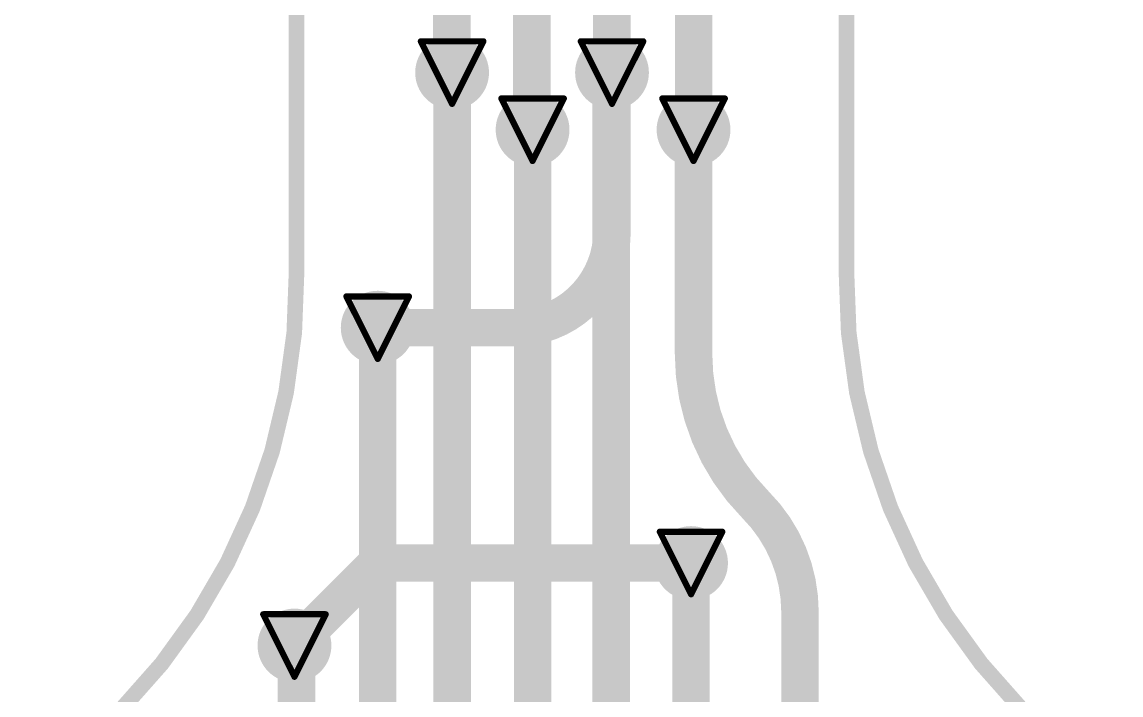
# Model space of a CAD drawing. Header units: inches. Extents: x -3.9 to 9.5, y -7 to 2.6.
# Drawn here: x -1.9703 to -1.6185, y -4.2323 to -4.0168 of the extents above; entities that cross this region are included whole.
import ezdxf

# ---------------------------------------------------------------- set-up
doc = ezdxf.new("R2010")
doc.units = ezdxf.units.IN
doc.header["$MEASUREMENT"] = 0
for name, color, linetype in [('Board Outline', 216, 'Continuous'), ('Bottom Layer', 5, 'Continuous'), ('Drill Drawing', 1, 'Continuous'), ('Top Layer', 1, 'Continuous'), ('Via Holes', 16, 'Continuous')]:
    doc.layers.add(name, color=color, linetype=linetype)

msp = doc.modelspace()

# ---------------------------------------------------------------- hatches: boundary and pattern name
at = {"layer": 'Bottom Layer'}
h = msp.add_hatch(color=5, dxfattribs=at)
edge = h.paths.add_edge_path()
edge.add_arc((-1.83259, -4.033), 0.01181, 0, 360)
h = msp.add_hatch(color=5, dxfattribs=at)
edge = h.paths.add_edge_path()
edge.add_arc((-1.78141, -4.033), 0.01181, 0, 360)
h = msp.add_hatch(color=5, dxfattribs=at)
edge = h.paths.add_edge_path()
edge.add_arc((-1.80683, -4.05129), 0.01181, 0, 360)
h = msp.add_hatch(color=5, dxfattribs=at)
edge = h.paths.add_edge_path()
edge.add_arc((-1.75531, -4.05129), 0.01181, 0, 360)
h = msp.add_hatch(color=5, dxfattribs=at)
edge = h.paths.add_edge_path()
edge.add_arc((-1.8564, -4.11466), 0.01181, 0, 360)
h = msp.add_hatch(color=5, dxfattribs=at)
edge = h.paths.add_edge_path()
edge.add_arc((-1.75611, -4.19), 0.01181, 0, 360)
h = msp.add_hatch(color=5, dxfattribs=at)
edge = h.paths.add_edge_path()
edge.add_arc((-1.88304, -4.21641), 0.01181, 0, 360)
at = {"layer": 'Top Layer'}
h = msp.add_hatch(color=1, dxfattribs=at)
edge = h.paths.add_edge_path()
edge.add_arc((-1.83259, -4.033), 0.01181, 0, 360)
h = msp.add_hatch(color=1, dxfattribs=at)
edge = h.paths.add_edge_path()
edge.add_arc((-1.78141, -4.033), 0.01181, 0, 360)
h = msp.add_hatch(color=1, dxfattribs=at)
edge = h.paths.add_edge_path()
edge.add_arc((-1.80683, -4.05129), 0.01181, 0, 360)
h = msp.add_hatch(color=1, dxfattribs=at)
edge = h.paths.add_edge_path()
edge.add_arc((-1.75531, -4.05129), 0.01181, 0, 360)
h = msp.add_hatch(color=1, dxfattribs=at)
edge = h.paths.add_edge_path()
edge.add_arc((-1.8564, -4.11466), 0.01181, 0, 360)
h = msp.add_hatch(color=1, dxfattribs=at)
edge = h.paths.add_edge_path()
edge.add_arc((-1.75611, -4.19), 0.01181, 0, 360)
h = msp.add_hatch(color=1, dxfattribs=at)
edge = h.paths.add_edge_path()
edge.add_arc((-1.88304, -4.21641), 0.01181, 0, 360)
at = {"layer": 'Via Holes'}
h = msp.add_hatch(color=7, dxfattribs=at)
edge = h.paths.add_edge_path()
edge.add_arc((-1.83259, -4.033), 0.00591, 0, 360)
h = msp.add_hatch(color=7, dxfattribs=at)
edge = h.paths.add_edge_path()
edge.add_arc((-1.78141, -4.033), 0.00591, 0, 360)
h = msp.add_hatch(color=7, dxfattribs=at)
edge = h.paths.add_edge_path()
edge.add_arc((-1.80683, -4.05129), 0.00591, 0, 360)
h = msp.add_hatch(color=7, dxfattribs=at)
edge = h.paths.add_edge_path()
edge.add_arc((-1.75531, -4.05129), 0.00591, 0, 360)
h = msp.add_hatch(color=7, dxfattribs=at)
edge = h.paths.add_edge_path()
edge.add_arc((-1.8564, -4.11466), 0.00591, 0, 360)
h = msp.add_hatch(color=7, dxfattribs=at)
edge = h.paths.add_edge_path()
edge.add_arc((-1.75611, -4.19), 0.00591, 0, 360)
h = msp.add_hatch(color=7, dxfattribs=at)
edge = h.paths.add_edge_path()
edge.add_arc((-1.88304, -4.21641), 0.00591, 0, 360)

# ---------------------------------------------------------------- linework, layer by layer
at = {"layer": 'Board Outline'}
for points in [[(-1.88237, -4.09701, 0.005, 0.005, 0), (-1.88237, -3.37561, 0.005, 0.005, 0)], [(-1.70638, -4.09701, 0.005, 0.005, 0), (-1.70638, -3.37561, 0.005, 0.005, 0)], [(-1.88238, -4.09701, 0.005, 0.005, -0.250069), (-1.96776, -4.26147, 0.005, 0.005, 0)], [(-1.62099, -4.26147, 0.005, 0.005, -0.250069), (-1.70637, -4.09701, 0.005, 0.005, 0)]]:
    msp.add_lwpolyline(points, format="xyseb", dxfattribs=at)
for points in [[(-1.88363, -4.09701, 0.0025, 0.0025, 1), (-1.88113, -4.09701, 0.0025, 0.0025, 1)], [(-1.88362, -4.09701, 0.0025, 0.0025, 1), (-1.88112, -4.09701, 0.0025, 0.0025, 1)], [(-1.70763, -4.09701, 0.0025, 0.0025, 1), (-1.70513, -4.09701, 0.0025, 0.0025, 1)], [(-1.70762, -4.09701, 0.0025, 0.0025, 1), (-1.70512, -4.09701, 0.0025, 0.0025, 1)]]:
    msp.add_lwpolyline(points, format="xyseb", close=True, dxfattribs=at)
at = {"layer": 'Bottom Layer'}
for points in [[(-1.83265, -4.033, 0.012, 0.012, 0), (-1.83265, -3.37005, 0.012, 0.012, 0)], [(-1.75531, -4.05129, 0.012, 0.012, 0), (-1.75456, -3.37222, 0.012, 0.012, 0)], [(-1.80706, -4.05129, 0.012, 0.012, 0), (-1.80706, -3.37309, 0.012, 0.012, 0)], [(-1.78147, -4.033, 0.012, 0.012, 0), (-1.78147, -3.37308, 0.012, 0.012, 0)], [(-1.78141, -4.08378, 0.012, 0.012, 0), (-1.78141, -4.033, 0.012, 0.012, 0)], [(-1.78141, -4.08378, 0.012, 0.012, -0.414214), (-1.81229, -4.11466, 0.012, 0.012, 0)], [(-1.8564, -4.11466, 0.012, 0.012, 0), (-1.81229, -4.11466, 0.012, 0.012, 0)], [(-1.88304, -4.21641, 0.012, 0.012, 0), (-1.85663, -4.19, 0.012, 0.012, 0)], [(-1.85663, -4.19, 0.012, 0.012, 0), (-1.75611, -4.19, 0.012, 0.012, 0)]]:
    msp.add_lwpolyline(points, format="xyseb", dxfattribs=at)
for points in [[(-1.83565, -4.033, 0.006, 0.006, 1), (-1.82965, -4.033, 0.006, 0.006, 1)], [(-1.78447, -4.033, 0.006, 0.006, 1), (-1.77847, -4.033, 0.006, 0.006, 1)], [(-1.78441, -4.033, 0.006, 0.006, 1), (-1.77841, -4.033, 0.006, 0.006, 1)], [(-1.81006, -4.05129, 0.006, 0.006, 1), (-1.80406, -4.05129, 0.006, 0.006, 1)], [(-1.75831, -4.05129, 0.006, 0.006, 1), (-1.75231, -4.05129, 0.006, 0.006, 1)], [(-1.78441, -4.08378, 0.006, 0.006, 1), (-1.77841, -4.08378, 0.006, 0.006, 1)], [(-1.78441, -4.08378, 0.006, 0.006, 1), (-1.77841, -4.08378, 0.006, 0.006, 1)], [(-1.8594, -4.11466, 0.006, 0.006, 1), (-1.8534, -4.11466, 0.006, 0.006, 1)], [(-1.81529, -4.11466, 0.006, 0.006, 1), (-1.80929, -4.11466, 0.006, 0.006, 1)], [(-1.81529, -4.11466, 0.006, 0.006, 1), (-1.80929, -4.11466, 0.006, 0.006, 1)], [(-1.85963, -4.19, 0.006, 0.006, 1), (-1.85363, -4.19, 0.006, 0.006, 1)], [(-1.85963, -4.19, 0.006, 0.006, 1), (-1.85363, -4.19, 0.006, 0.006, 1)], [(-1.75911, -4.19, 0.006, 0.006, 1), (-1.75311, -4.19, 0.006, 0.006, 1)], [(-1.88604, -4.21641, 0.006, 0.006, 1), (-1.88004, -4.21641, 0.006, 0.006, 1)]]:
    msp.add_lwpolyline(points, format="xyseb", close=True, dxfattribs=at)
at = {"layer": 'Drill Drawing'}
for points in [[(-1.84259, -4.023, 0.002, 0.002, 0), (-1.82259, -4.023, 0.002, 0.002, 0)], [(-1.84259, -4.023, 0.002, 0.002, 0), (-1.83259, -4.043, 0.002, 0.002, 0)], [(-1.83259, -4.043, 0.002, 0.002, 0), (-1.82259, -4.023, 0.002, 0.002, 0)], [(-1.79141, -4.023, 0.002, 0.002, 0), (-1.77141, -4.023, 0.002, 0.002, 0)], [(-1.79141, -4.023, 0.002, 0.002, 0), (-1.78141, -4.043, 0.002, 0.002, 0)], [(-1.78141, -4.043, 0.002, 0.002, 0), (-1.77141, -4.023, 0.002, 0.002, 0)], [(-1.81683, -4.04129, 0.002, 0.002, 0), (-1.79683, -4.04129, 0.002, 0.002, 0)], [(-1.81683, -4.04129, 0.002, 0.002, 0), (-1.80683, -4.06129, 0.002, 0.002, 0)], [(-1.80683, -4.06129, 0.002, 0.002, 0), (-1.79683, -4.04129, 0.002, 0.002, 0)], [(-1.76531, -4.04129, 0.002, 0.002, 0), (-1.74531, -4.04129, 0.002, 0.002, 0)], [(-1.76531, -4.04129, 0.002, 0.002, 0), (-1.75531, -4.06129, 0.002, 0.002, 0)], [(-1.75531, -4.06129, 0.002, 0.002, 0), (-1.74531, -4.04129, 0.002, 0.002, 0)], [(-1.8664, -4.10466, 0.002, 0.002, 0), (-1.8464, -4.10466, 0.002, 0.002, 0)], [(-1.8664, -4.10466, 0.002, 0.002, 0), (-1.8564, -4.12466, 0.002, 0.002, 0)], [(-1.8564, -4.12466, 0.002, 0.002, 0), (-1.8464, -4.10466, 0.002, 0.002, 0)], [(-1.76611, -4.18, 0.002, 0.002, 0), (-1.74611, -4.18, 0.002, 0.002, 0)], [(-1.76611, -4.18, 0.002, 0.002, 0), (-1.75611, -4.2, 0.002, 0.002, 0)], [(-1.75611, -4.2, 0.002, 0.002, 0), (-1.74611, -4.18, 0.002, 0.002, 0)], [(-1.89304, -4.20641, 0.002, 0.002, 0), (-1.87304, -4.20641, 0.002, 0.002, 0)], [(-1.89304, -4.20641, 0.002, 0.002, 0), (-1.88304, -4.22641, 0.002, 0.002, 0)], [(-1.88304, -4.22641, 0.002, 0.002, 0), (-1.87304, -4.20641, 0.002, 0.002, 0)]]:
    msp.add_lwpolyline(points, format="xyseb", dxfattribs=at)
for points in [[(-1.84309, -4.023, 0.001, 0.001, 1), (-1.84209, -4.023, 0.001, 0.001, 1)], [(-1.84309, -4.023, 0.001, 0.001, 1), (-1.84209, -4.023, 0.001, 0.001, 1)], [(-1.82309, -4.023, 0.001, 0.001, 1), (-1.82209, -4.023, 0.001, 0.001, 1)], [(-1.82309, -4.023, 0.001, 0.001, 1), (-1.82209, -4.023, 0.001, 0.001, 1)], [(-1.79191, -4.023, 0.001, 0.001, 1), (-1.79091, -4.023, 0.001, 0.001, 1)], [(-1.79191, -4.023, 0.001, 0.001, 1), (-1.79091, -4.023, 0.001, 0.001, 1)], [(-1.77191, -4.023, 0.001, 0.001, 1), (-1.77091, -4.023, 0.001, 0.001, 1)], [(-1.77191, -4.023, 0.001, 0.001, 1), (-1.77091, -4.023, 0.001, 0.001, 1)], [(-1.81733, -4.04129, 0.001, 0.001, 1), (-1.81633, -4.04129, 0.001, 0.001, 1)], [(-1.81733, -4.04129, 0.001, 0.001, 1), (-1.81633, -4.04129, 0.001, 0.001, 1)], [(-1.79733, -4.04129, 0.001, 0.001, 1), (-1.79633, -4.04129, 0.001, 0.001, 1)], [(-1.79733, -4.04129, 0.001, 0.001, 1), (-1.79633, -4.04129, 0.001, 0.001, 1)], [(-1.76581, -4.04129, 0.001, 0.001, 1), (-1.76481, -4.04129, 0.001, 0.001, 1)], [(-1.76581, -4.04129, 0.001, 0.001, 1), (-1.76481, -4.04129, 0.001, 0.001, 1)], [(-1.74581, -4.04129, 0.001, 0.001, 1), (-1.74481, -4.04129, 0.001, 0.001, 1)], [(-1.74581, -4.04129, 0.001, 0.001, 1), (-1.74481, -4.04129, 0.001, 0.001, 1)], [(-1.83309, -4.043, 0.001, 0.001, 1), (-1.83209, -4.043, 0.001, 0.001, 1)], [(-1.83309, -4.043, 0.001, 0.001, 1), (-1.83209, -4.043, 0.001, 0.001, 1)], [(-1.78191, -4.043, 0.001, 0.001, 1), (-1.78091, -4.043, 0.001, 0.001, 1)], [(-1.78191, -4.043, 0.001, 0.001, 1), (-1.78091, -4.043, 0.001, 0.001, 1)], [(-1.80733, -4.06129, 0.001, 0.001, 1), (-1.80633, -4.06129, 0.001, 0.001, 1)], [(-1.80733, -4.06129, 0.001, 0.001, 1), (-1.80633, -4.06129, 0.001, 0.001, 1)], [(-1.75581, -4.06129, 0.001, 0.001, 1), (-1.75481, -4.06129, 0.001, 0.001, 1)], [(-1.75581, -4.06129, 0.001, 0.001, 1), (-1.75481, -4.06129, 0.001, 0.001, 1)], [(-1.8669, -4.10466, 0.001, 0.001, 1), (-1.8659, -4.10466, 0.001, 0.001, 1)], [(-1.8669, -4.10466, 0.001, 0.001, 1), (-1.8659, -4.10466, 0.001, 0.001, 1)], [(-1.8469, -4.10466, 0.001, 0.001, 1), (-1.8459, -4.10466, 0.001, 0.001, 1)], [(-1.8469, -4.10466, 0.001, 0.001, 1), (-1.8459, -4.10466, 0.001, 0.001, 1)], [(-1.8569, -4.12466, 0.001, 0.001, 1), (-1.8559, -4.12466, 0.001, 0.001, 1)], [(-1.8569, -4.12466, 0.001, 0.001, 1), (-1.8559, -4.12466, 0.001, 0.001, 1)], [(-1.76661, -4.18, 0.001, 0.001, 1), (-1.76561, -4.18, 0.001, 0.001, 1)], [(-1.76661, -4.18, 0.001, 0.001, 1), (-1.76561, -4.18, 0.001, 0.001, 1)], [(-1.74661, -4.18, 0.001, 0.001, 1), (-1.74561, -4.18, 0.001, 0.001, 1)], [(-1.74661, -4.18, 0.001, 0.001, 1), (-1.74561, -4.18, 0.001, 0.001, 1)], [(-1.75661, -4.2, 0.001, 0.001, 1), (-1.75561, -4.2, 0.001, 0.001, 1)], [(-1.75661, -4.2, 0.001, 0.001, 1), (-1.75561, -4.2, 0.001, 0.001, 1)], [(-1.89354, -4.20641, 0.001, 0.001, 1), (-1.89254, -4.20641, 0.001, 0.001, 1)], [(-1.89354, -4.20641, 0.001, 0.001, 1), (-1.89254, -4.20641, 0.001, 0.001, 1)], [(-1.87354, -4.20641, 0.001, 0.001, 1), (-1.87254, -4.20641, 0.001, 0.001, 1)], [(-1.87354, -4.20641, 0.001, 0.001, 1), (-1.87254, -4.20641, 0.001, 0.001, 1)], [(-1.88354, -4.22641, 0.001, 0.001, 1), (-1.88254, -4.22641, 0.001, 0.001, 1)], [(-1.88354, -4.22641, 0.001, 0.001, 1), (-1.88254, -4.22641, 0.001, 0.001, 1)]]:
    msp.add_lwpolyline(points, format="xyseb", close=True, dxfattribs=at)
at = {"layer": 'Top Layer'}
for points in [[(-1.83259, -4.48376, 0.012, 0.012, 0), (-1.83259, -4.033, 0.012, 0.012, 0)], [(-1.78169, -4.03328, 0.012, 0.012, 0), (-1.78141, -4.033, 0.012, 0.012, 0)], [(-1.78169, -4.37028, 0.012, 0.012, 0), (-1.78169, -4.03328, 0.012, 0.012, 0)], [(-1.80683, -4.22031, 0.012, 0.012, 0), (-1.80683, -4.05129, 0.012, 0.012, 0)], [(-1.75531, -4.12299, 0.012, 0.012, 0), (-1.75531, -4.05129, 0.012, 0.012, 0)], [(-1.8564, -4.40871, 0.012, 0.012, 0), (-1.8564, -4.11466, 0.012, 0.012, 0)], [(-1.73549, -4.17133, 0.012, 0.012, -0.197478), (-1.75531, -4.12299, 0.012, 0.012, 0)], [(-1.73549, -4.17133, 0.012, 0.012, -0.198882), (-1.72124, -4.20574, 0.012, 0.012, 0)], [(-1.75612, -4.19001, 0.012, 0.012, 0), (-1.75611, -4.19, 0.012, 0.012, 0)], [(-1.75612, -4.3444, 0.012, 0.012, 0), (-1.75612, -4.19001, 0.012, 0.012, 0)], [(-1.72124, -4.2548, 0.012, 0.012, 0), (-1.72124, -4.20574, 0.012, 0.012, 0)], [(-1.88304, -4.21641, 0.012, 0.012, 0), (-1.88237, -4.21708, 0.012, 0.012, 0)], [(-1.88237, -4.37011, 0.012, 0.012, 0), (-1.88237, -4.21708, 0.012, 0.012, 0)], [(-1.80683, -4.48231, 0.012, 0.012, 0), (-1.80683, -4.22031, 0.012, 0.012, 0)], [(-1.80683, -4.22031, 0.012, 0.012, 0), (-1.80683, -4.22031, 0.012, 0.012, 0)]]:
    msp.add_lwpolyline(points, format="xyseb", dxfattribs=at)
for points in [[(-1.83559, -4.033, 0.006, 0.006, 1), (-1.82959, -4.033, 0.006, 0.006, 1)], [(-1.78469, -4.03328, 0.006, 0.006, 1), (-1.77869, -4.03328, 0.006, 0.006, 1)], [(-1.78469, -4.03328, 0.006, 0.006, 1), (-1.77869, -4.03328, 0.006, 0.006, 1)], [(-1.78441, -4.033, 0.006, 0.006, 1), (-1.77841, -4.033, 0.006, 0.006, 1)], [(-1.80983, -4.05129, 0.006, 0.006, 1), (-1.80383, -4.05129, 0.006, 0.006, 1)], [(-1.75831, -4.05129, 0.006, 0.006, 1), (-1.75231, -4.05129, 0.006, 0.006, 1)], [(-1.8594, -4.11466, 0.006, 0.006, 1), (-1.8534, -4.11466, 0.006, 0.006, 1)], [(-1.75831, -4.12299, 0.006, 0.006, 1), (-1.75231, -4.12299, 0.006, 0.006, 1)], [(-1.75831, -4.12299, 0.006, 0.006, 1), (-1.75231, -4.12299, 0.006, 0.006, 1)], [(-1.73849, -4.17133, 0.006, 0.006, 1), (-1.73249, -4.17133, 0.006, 0.006, 1)], [(-1.73849, -4.17133, 0.006, 0.006, 1), (-1.73249, -4.17133, 0.006, 0.006, 1)], [(-1.75912, -4.19001, 0.006, 0.006, 1), (-1.75312, -4.19001, 0.006, 0.006, 1)], [(-1.75912, -4.19001, 0.006, 0.006, 1), (-1.75312, -4.19001, 0.006, 0.006, 1)], [(-1.75911, -4.19, 0.006, 0.006, 1), (-1.75311, -4.19, 0.006, 0.006, 1)], [(-1.72424, -4.20574, 0.006, 0.006, 1), (-1.71824, -4.20574, 0.006, 0.006, 1)], [(-1.72424, -4.20574, 0.006, 0.006, 1), (-1.71824, -4.20574, 0.006, 0.006, 1)], [(-1.88604, -4.21641, 0.006, 0.006, 1), (-1.88004, -4.21641, 0.006, 0.006, 1)], [(-1.88537, -4.21708, 0.006, 0.006, 1), (-1.87937, -4.21708, 0.006, 0.006, 1)], [(-1.88537, -4.21708, 0.006, 0.006, 1), (-1.87937, -4.21708, 0.006, 0.006, 1)], [(-1.80983, -4.22031, 0.006, 0.006, 1), (-1.80383, -4.22031, 0.006, 0.006, 1)], [(-1.80983, -4.22031, 0.006, 0.006, 1), (-1.80383, -4.22031, 0.006, 0.006, 1)], [(-1.80983, -4.22031, 0.006, 0.006, 1), (-1.80383, -4.22031, 0.006, 0.006, 1)], [(-1.80983, -4.22031, 0.006, 0.006, 1), (-1.80383, -4.22031, 0.006, 0.006, 1)]]:
    msp.add_lwpolyline(points, format="xyseb", close=True, dxfattribs=at)

doc.saveas('drawing.dxf')
